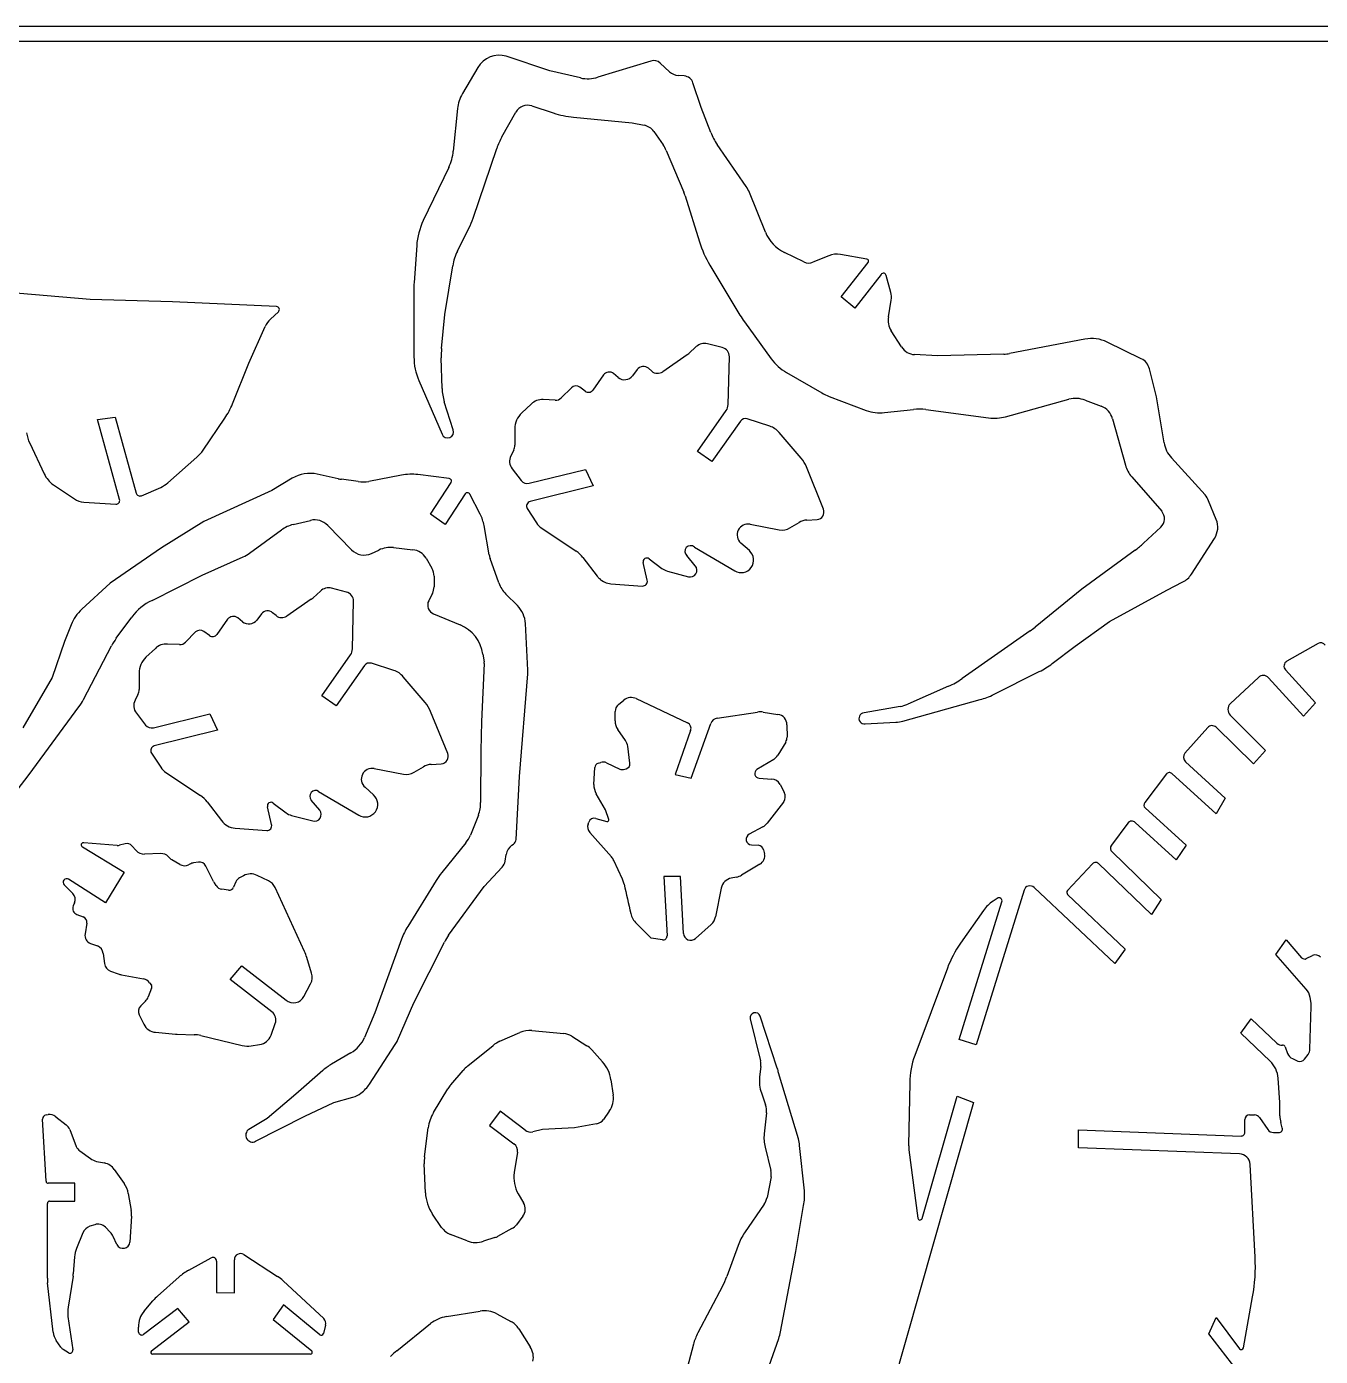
# Model space of a CAD drawing. Extents: x 0 to 23.4, y 0 to 18.5.
# Drawn here: x 4.69 to 13.78, y 9.16 to 18.5 of the extents above; entities that cross this region are included whole.
import ezdxf

# ---------------------------------------------------------------- set-up
doc = ezdxf.new("R2010")
doc.units = 0
doc.layers.add('GREEN', color=3, linetype='CONTINUOUS')
doc.layers.add('WHITE', color=7, linetype='CONTINUOUS')

msp = doc.modelspace()

# ---------------------------------------------------------------- linework, layer by layer
at = {"layer": 'GREEN', "linetype": 'CONTINUOUS'}
for p, q in [((23.392408, 18.502732), (0, 18.502732)), ((23.288208, 18.398532), (0.1042, 18.398532))]:
    msp.add_line(p, q, dxfattribs=at)
at = {"layer": 'WHITE', "linetype": 'CONTINUOUS'}
for p, q in [((8.363641, 18.192216), (8.058336, 18.294332)), ((9.074285, 18.260988), (8.702199, 18.146667)), ((9.205578, 18.185964), (9.13889, 18.2464)), ((7.858272, 18.21514), (7.749903, 18.031748)), ((8.579336, 18.1422), (8.363641, 18.192216)), ((9.308736, 18.155746), (9.266012, 18.158872)), ((9.426482, 17.934842), (9.37017, 18.106758)), ((8.238601, 17.945262), (8.388465, 17.895719)), ((7.716559, 17.926506), (7.686342, 17.628494)), ((8.028118, 17.728526), (8.126066, 17.901498)), ((8.531403, 17.86607), (8.941952, 17.826474)), ((9.495254, 17.759786), (9.426482, 17.934842)), ((8.941952, 17.826474), (9.027394, 17.809802)), ((9.094083, 17.766038), (9.160772, 17.671216)), ((9.74325, 17.379456), (9.54006, 17.674342)), ((7.825969, 17.156468), (7.991648, 17.64725)), ((9.182653, 17.632662), (9.30561, 17.33986)), ((7.654039, 17.512832), (7.475615, 17.139912)), ((9.31603, 17.312768), (9.415018, 16.99079)), ((9.87871, 17.05852), (9.766174, 17.336734)), ((7.715517, 16.925144), (7.796386, 17.085818)), ((7.428967, 16.963698), (7.41021, 16.705282)), ((10.14963, 16.849078), (10.013006, 16.915515)), ((7.625906, 16.479168), (7.682022, 16.823053)), ((9.489001, 16.827196), (9.700183, 16.475836)), ((10.323644, 16.892842), (10.213192, 16.846994)), ((10.590396, 16.869918), (10.406957, 16.901953)), ((10.411172, 16.60525), (10.599717, 16.845999)), ((10.69147, 16.76155), (10.507036, 16.525016)), ((10.760242, 16.635468), (10.72794, 16.754256)), ((5.134484, 16.586494), (4.530123, 16.63651)), ((7.408127, 16.642762), (7.409613, 16.182194)), ((5.712794, 16.56878), (5.134484, 16.586494)), ((6.444278, 16.535436), (5.712794, 16.56878)), ((10.507036, 16.525016), (10.411172, 16.60525)), ((10.742528, 16.46458), (10.762807, 16.580338)), ((6.402598, 16.447908), (6.457824, 16.498966)), ((7.604024, 16.24055), (7.625906, 16.479168)), ((6.249423, 16.138434), (6.365085, 16.395808)), ((9.731788, 16.42811), (9.919234, 16.169611)), ((10.835266, 16.252012), (10.76198, 16.366411)), ((9.575352, 16.247258), (9.471288, 16.273894)), ((12.123178, 16.307238), (11.59382, 16.206279)), ((12.519138, 16.169694), (12.280397, 16.286144)), ((7.607149, 15.961294), (7.601901, 16.175945)), ((9.328348, 16.197054), (9.157645, 16.077998)), ((9.392908, 16.25435), (9.341038, 16.207206)), ((9.617168, 15.846675), (9.625504, 16.18324)), ((11.08743, 16.189492), (10.926942, 16.198502)), ((11.554246, 16.201996), (11.08743, 16.189492)), ((6.134802, 15.852926), (6.249423, 16.138434)), ((8.97842, 16.093628), (8.945078, 16.049864)), ((9.080538, 16.082166), (9.057614, 16.101964)), ((10.027716, 16.071746), (10.275626, 15.928845)), ((12.625422, 15.9019), (12.577117, 16.097706)), ((7.444597, 16.015478), (7.607148, 15.640358)), ((8.740846, 16.055074), (8.665821, 15.94879)), ((8.845068, 16.037108), (8.812744, 16.064452)), ((8.515772, 15.965462), (8.444917, 15.894606)), ((8.612553, 15.941335), (8.575167, 15.96963)), ((10.325728, 15.905026), (10.58727, 15.806036)), ((11.56675, 15.762272), (12.011684, 15.884186)), ((12.679606, 15.57888), (12.625422, 15.9019)), ((7.6853, 15.669534), (7.623057, 15.866231)), ((8.23326, 15.850982), (8.166703, 15.788322)), ((8.40115, 15.877859), (8.316751, 15.882102)), ((9.401474, 15.518444), (9.603622, 15.806036)), ((10.715436, 15.790406), (10.919673, 15.813298)), ((11.005112, 15.812288), (11.446897, 15.753749)), ((12.125262, 15.877934), (12.237798, 15.835212)), ((5.186583, 15.742474), (5.310581, 15.759146)), ((5.341842, 15.179794), (5.186583, 15.742474)), ((5.310581, 15.759146), (5.458546, 15.2246)), ((5.929528, 15.527822), (6.08062, 15.75081)), ((9.702898, 15.730498), (9.503589, 15.446546)), ((9.908889, 15.695469), (9.751586, 15.746642)), ((12.318032, 15.747684), (12.407668, 15.422296)), ((8.118625, 15.67683), (8.118772, 15.561166)), ((10.129832, 15.470512), (9.975615, 15.650778)), ((4.71039, 15.575754), (4.812506, 15.36006)), ((8.111056, 15.528029), (8.090637, 15.486142)), ((9.503589, 15.446546), (9.401474, 15.518444)), ((5.681532, 15.298582), (5.884724, 15.476764)), ((12.967198, 15.212096), (12.731391, 15.47231)), ((6.553688, 15.329842), (6.410934, 15.243356)), ((6.87669, 15.326631), (6.730827, 15.357976)), ((7.017376, 15.305876), (6.899632, 15.322548)), ((7.322624, 15.350998), (7.093443, 15.30796)), ((7.658208, 15.327758), (7.437303, 15.35485)), ((8.098974, 15.39653), (8.163578, 15.31317)), ((8.219686, 15.294), (8.615806, 15.390278)), ((8.615806, 15.390278), (8.668947, 15.2767)), ((10.286589, 15.111826), (10.167344, 15.409034)), ((12.45245, 15.33922), (12.662814, 15.098412)), ((4.87711, 15.283994), (5.024031, 15.183962)), ((5.495, 15.206924), (5.630476, 15.265238)), ((6.410934, 15.243356), (5.933697, 15.02662)), ((7.525873, 15.076636), (7.671754, 15.299624)), ((8.668947, 15.2767), (8.226097, 15.166248)), ((5.090715, 15.160974), (5.315792, 15.147492)), ((7.76866, 15.21939), (7.627989, 15.00578)), ((7.874926, 15.07767), (7.803046, 15.217306)), ((13.04639, 15.040166), (12.992206, 15.171458)), ((7.627989, 15.00578), (7.525873, 15.076636)), ((8.206202, 15.116173), (8.270903, 15.0162)), ((5.933697, 15.02662), (5.635686, 14.841144)), ((6.254472, 14.802811), (6.478664, 14.966184)), ((6.560982, 15.004738), (6.681853, 15.033914)), ((6.803767, 14.998486), (6.970487, 14.827598)), ((7.938506, 14.79217), (7.902035, 14.997444)), ((8.307372, 14.978688), (8.549118, 14.817178)), ((9.771314, 15.006465), (9.976658, 14.967226)), ((10.050347, 14.980222), (10.116286, 15.019326)), ((10.169428, 15.035998), (10.241326, 15.040166)), ((12.656682, 14.985982), (12.535392, 14.872856)), ((9.765956, 14.821097), (9.70678, 14.874488)), ((12.871334, 14.654626), (13.033509, 14.907035)), ((5.635686, 14.841144), (5.276195, 14.593148)), ((5.921193, 14.648374), (6.21087, 14.777582)), ((7.112199, 14.801548), (7.163257, 14.825514)), ((7.266416, 14.842186), (7.402917, 14.827598)), ((7.494614, 14.768204), (7.536294, 14.697348)), ((8.005948, 14.594088), (7.945799, 14.765078)), ((8.596968, 14.772312), (8.697082, 14.642122)), ((9.061212, 14.763325), (9.151394, 14.696306)), ((9.386497, 14.714731), (9.327491, 14.785918)), ((9.379592, 14.846354), (9.663016, 14.678592)), ((12.477458, 14.825514), (12.102338, 14.549384)), ((9.049276, 14.612946), (9.020101, 14.736944)), ((9.189947, 14.67755), (9.337912, 14.637954)), ((5.276195, 14.593148), (5.076132, 14.408714)), ((5.570039, 14.471234), (5.921193, 14.648374)), ((7.550816, 14.642125), (7.550882, 14.567098)), ((8.793986, 14.58898), (9.014891, 14.572308)), ((12.698362, 14.543132), (12.81194, 14.601484)), ((6.752482, 14.537135), (6.701651, 14.48999)), ((6.9359, 14.529809), (6.83086, 14.556678)), ((7.539418, 14.52125), (7.51337, 14.46915)), ((8.136486, 14.434764), (8.05521, 14.51604)), ((12.102338, 14.549384), (11.773066, 14.283674)), ((12.297192, 14.322228), (12.698362, 14.543132)), ((6.688104, 14.47957), (6.517217, 14.361824)), ((6.97778, 14.1305), (6.985075, 14.466024)), ((5.001053, 14.300368), (4.954217, 14.183642)), ((5.31887, 14.205559), (5.428327, 14.35453)), ((6.100594, 14.338474), (6.025393, 14.232616)), ((6.205544, 14.321041), (6.172316, 14.348278)), ((6.337993, 14.376412), (6.305691, 14.33369)), ((6.44115, 14.36495), (6.417186, 14.384748)), ((7.547756, 14.376412), (7.734274, 14.299304)), ((8.209374, 13.980451), (8.192754, 14.308682)), ((12.055448, 14.149256), (12.297192, 14.322228)), ((5.876052, 14.249634), (5.805531, 14.178432)), ((5.973293, 14.224281), (5.934739, 14.253456)), ((11.73868, 14.257624), (11.261444, 13.923142)), ((4.954217, 14.183642), (4.867732, 13.929394)), ((5.088276, 13.775368), (5.285574, 14.152382)), ((5.592962, 14.134668), (5.527318, 14.072148)), ((5.761767, 14.160718), (5.677366, 14.164886)), ((11.893938, 14.027342), (12.055448, 14.149256)), ((13.761202, 14.168012), (13.541964, 14.043718)), ((6.762088, 13.801228), (6.964235, 14.08882)), ((7.062969, 14.013983), (6.864204, 13.730372)), ((7.268462, 13.979295), (7.111158, 14.029426)), ((7.903663, 14.028402), (7.885364, 13.61992)), ((7.89474, 14.092988), (7.903077, 14.038804)), ((4.867732, 13.929394), (4.662458, 13.577198)), ((5.47924, 13.960654), (5.479386, 13.844992)), ((7.489055, 13.754041), (7.335188, 13.934604)), ((8.152115, 13.235422), (8.209425, 13.956486)), ((11.482348, 13.810606), (11.803194, 13.971254)), ((13.342318, 13.930436), (13.14538, 13.746002)), ((13.660128, 13.658474), (13.413175, 13.928352)), ((13.531962, 13.983578), (13.743488, 13.751212)), ((11.164538, 13.867916), (10.878856, 13.742239)), ((5.471043, 13.81061), (5.45021, 13.769968)), ((6.864204, 13.730372), (6.762088, 13.801228)), ((8.846088, 13.73975), (8.8836, 13.769968)), ((8.97206, 13.781195), (9.331659, 13.611584)), ((10.844644, 13.624088), (11.386484, 13.774136)), ((13.743488, 13.751212), (13.660128, 13.658474)), ((4.706221, 13.247926), (5.056333, 13.72412)), ((5.459588, 13.679314), (5.524191, 13.595954)), ((5.58046, 13.577198), (5.976419, 13.674104)), ((5.976419, 13.674104), (6.02852, 13.560526)), ((7.646746, 13.39589), (7.526916, 13.691818)), ((8.822896, 13.625131), (8.823163, 13.690776)), ((9.5411, 13.643886), (9.823483, 13.686608)), ((9.863079, 13.686608), (9.96728, 13.670978)), ((10.824846, 13.726204), (10.57164, 13.68244)), ((13.144338, 13.665768), (13.392334, 13.417772)), ((6.02852, 13.560526), (5.585669, 13.449032)), ((7.885364, 13.61992), (7.879112, 13.415688)), ((8.895061, 13.487586), (8.84192, 13.564694)), ((9.35354, 13.5574), (9.244132, 13.248968)), ((9.35771, 13.222918), (9.495254, 13.606374)), ((10.03054, 13.598037), (10.030842, 13.51051)), ((10.579976, 13.603248), (10.794632, 13.61568)), ((12.985954, 13.57824), (12.826528, 13.397974)), ((13.308974, 13.323992), (13.04487, 13.579845)), ((10.021338, 13.476201), (9.965196, 13.383386)), ((5.565774, 13.398956), (5.631517, 13.298984)), ((7.879112, 13.415688), (7.87807, 13.05203)), ((8.92632, 13.32816), (8.911733, 13.446948)), ((13.392334, 13.417772), (13.308974, 13.323992)), ((7.130956, 13.289606), (7.33623, 13.25001)), ((7.41021, 13.263556), (7.476899, 13.303152)), ((7.52999, 13.319613), (7.601939, 13.323992)), ((8.674041, 13.178118), (8.680409, 13.2969)), ((8.705416, 13.32816), (8.723132, 13.33337)), ((8.76145, 13.330762), (8.856508, 13.28648)), ((8.882514, 13.284548), (8.900272, 13.288564)), ((9.936958, 13.354376), (9.819316, 13.283354)), ((12.829654, 13.336496), (13.107868, 13.081206)), ((4.345908, 12.780658), (4.706221, 13.247926)), ((5.667656, 13.262025), (5.909732, 13.101004)), ((8.127108, 12.792572), (8.152115, 13.235422)), ((9.244132, 13.248968), (9.35771, 13.222918)), ((9.834946, 13.221876), (9.922474, 13.216666)), ((9.981868, 13.178112), (10.011044, 13.123928)), ((12.696278, 13.252094), (12.543727, 13.051309)), ((13.045348, 12.972838), (12.733395, 13.254803)), ((6.739997, 13.129825), (7.022588, 12.962418)), ((7.126108, 13.104411), (7.066351, 13.158314)), ((8.756475, 12.99993), (8.689788, 13.113508)), ((13.107868, 13.081206), (13.045348, 12.972838)), ((5.957583, 13.056136), (6.056653, 12.924906)), ((6.409892, 12.896772), (6.380715, 13.02077)), ((6.421352, 13.04682), (6.510965, 12.980132)), ((6.7475, 12.997846), (6.688105, 13.068702)), ((8.779398, 12.933242), (8.756475, 12.99993)), ((10.005247, 13.054571), (9.891214, 12.90615)), ((12.547272, 13.013476), (12.834864, 12.750892)), ((6.54952, 12.960334), (6.698526, 12.92178)), ((7.862211, 12.963552), (7.806171, 12.82279)), ((8.633063, 12.900052), (8.638729, 12.914486)), ((8.686558, 12.940153), (8.764811, 12.918654)), ((12.425358, 12.907192), (12.309696, 12.750892)), ((12.764008, 12.647734), (12.476416, 12.91136)), ((6.154584, 12.871538), (6.375506, 12.855092)), ((8.797114, 12.669616), (8.644982, 12.841546)), ((9.861949, 12.881309), (9.765132, 12.829042)), ((5.082384, 12.73943), (5.373101, 12.56229)), ((5.325168, 12.74985), (5.091761, 12.768606)), ((5.381383, 12.761528), (5.341842, 12.751934)), ((5.457463, 12.714385), (5.427285, 12.747766)), ((7.77387, 12.768606), (7.605066, 12.559164)), ((8.097846, 12.751011), (8.109394, 12.759228)), ((9.780733, 12.753653), (9.830777, 12.750892)), ((9.866206, 12.719632), (9.872457, 12.691498)), ((12.834864, 12.750892), (12.764008, 12.647734)), ((5.632561, 12.692524), (5.517939, 12.689414)), ((5.701905, 12.653502), (5.683618, 12.672742)), ((5.764892, 12.616474), (5.709667, 12.647734)), ((5.835735, 12.618584), (5.826371, 12.613348)), ((5.895142, 12.633146), (5.8618, 12.627936)), ((8.050211, 12.640583), (8.058336, 12.68733)), ((8.874752, 12.513078), (8.813785, 12.644608)), ((9.839972, 12.617833), (9.71199, 12.54145)), ((12.177362, 12.621684), (12.001264, 12.433082)), ((12.591036, 12.26532), (12.219042, 12.622726)), ((12.313864, 12.705044), (12.659808, 12.36952)), ((5.373101, 12.56229), (5.243893, 12.347638)), ((6.002349, 12.496585), (5.948285, 12.605012)), ((6.212954, 12.537282), (6.183778, 12.521652)), ((6.388008, 12.501854), (6.307776, 12.539366)), ((7.90412, 12.461216), (8.029159, 12.597718)), ((9.281644, 12.53103), (9.164939, 12.53103)), ((9.164939, 12.53103), (9.187864, 12.11423)), ((9.303397, 12.13194), (9.281644, 12.53103)), ((9.675518, 12.527904), (9.639049, 12.52061)), ((4.952811, 12.473335), (5.01257, 12.413284)), ((5.243893, 12.347638), (4.983393, 12.512274)), ((6.019142, 12.46851), (6.00768, 12.487266)), ((6.10771, 12.436208), (6.060822, 12.44246)), ((6.159472, 12.494703), (6.14314, 12.456006)), ((6.641185, 12.004807), (6.434899, 12.453922)), ((7.565468, 12.503938), (7.366447, 12.180918)), ((7.653657, 12.118677), (7.90412, 12.461216)), ((8.886725, 12.476846), (8.874752, 12.513078)), ((9.568233, 12.449957), (9.528597, 12.248648)), ((11.695958, 12.436208), (11.359392, 11.34836)), ((12.333662, 11.919376), (11.766147, 12.454274)), ((5.025905, 12.345642), (5.016737, 12.324714)), ((11.239562, 11.385872), (11.540628, 12.353913)), ((11.507356, 12.377856), (11.47818, 12.3591)), ((12.002306, 12.40599), (12.406602, 12.021492)), ((12.659808, 12.36952), (12.591036, 12.26532)), ((5.041746, 12.264278), (5.086552, 12.247606)), ((11.41045, 12.292412), (11.249318, 12.062593)), ((5.111546, 12.202803), (5.099055, 12.128818)), ((9.075328, 12.0986), (8.97217, 12.201758)), ((9.49838, 12.195507), (9.386886, 12.096516)), ((5.138191, 12.060889), (5.185542, 12.044416)), ((7.322684, 12.092348), (7.135123, 11.574474)), ((7.408127, 11.643246), (7.624864, 12.071508)), ((9.156604, 12.086096), (9.075328, 12.0986)), ((13.464232, 11.98398), (13.537172, 12.086096)), ((13.537172, 12.086096), (13.646235, 11.960746)), ((5.227221, 11.990232), (5.235557, 11.919376)), ((6.690919, 11.852593), (6.656846, 11.96314)), ((12.406602, 12.021492), (12.333662, 11.919376)), ((13.677842, 11.741194), (13.464232, 11.98398)), ((13.678884, 11.954804), (13.721505, 11.975845)), ((5.277001, 11.866636), (5.332463, 11.847478)), ((6.118132, 11.808924), (6.200449, 11.903746)), ((6.200449, 11.903746), (6.510965, 11.662002)), ((11.157244, 11.887074), (10.928004, 11.274378)), ((5.354346, 11.841226), (5.510645, 11.81205)), ((5.552242, 11.784902), (5.564829, 11.767244)), ((6.412182, 11.580681), (6.118132, 11.808924)), ((6.637048, 11.689094), (6.683938, 11.777664)), ((5.566914, 11.746404), (5.542947, 11.685968)), ((13.712228, 11.641162), (13.705894, 11.681788)), ((5.523148, 11.656792), (5.490847, 11.623448)), ((7.294882, 11.379933), (7.408127, 11.643246)), ((13.703892, 11.319184), (13.71364, 11.618261)), ((5.480357, 11.558809), (5.51273, 11.493198)), ((6.405724, 11.41609), (6.435941, 11.498408)), ((7.135123, 11.574474), (7.062184, 11.401502)), ((9.772397, 11.531524), (9.844324, 11.235824)), ((9.962464, 11.185597), (9.84224, 11.550508)), ((13.21832, 11.43172), (13.29126, 11.532794)), ((13.29126, 11.532794), (13.471526, 11.360864)), ((5.595048, 11.43693), (5.734675, 11.424426)), ((5.746138, 11.423384), (5.865967, 11.420258)), ((5.912845, 11.413956), (6.203575, 11.344192)), ((8.013534, 11.374401), (8.1542, 11.435888)), ((8.238597, 11.449384), (8.462632, 11.428594)), ((8.517822, 11.409783), (8.625184, 11.34315)), ((13.424636, 11.234782), (13.21832, 11.43172)), ((6.265999, 11.34168), (6.325489, 11.350444)), ((7.097598, 11.073284), (7.278919, 11.350444)), ((7.787396, 11.200421), (7.965597, 11.345234)), ((8.658526, 11.315016), (8.734593, 11.230614)), ((11.359392, 11.34836), (11.239562, 11.385872)), ((13.529878, 11.334814), (13.54655, 11.288966)), ((6.966305, 11.29212), (6.83086, 11.2129)), ((13.581978, 11.252496), (13.618234, 11.235325)), ((13.66638, 11.248328), (13.691074, 11.281903)), ((6.770368, 11.1692), (6.579737, 11.001374)), ((7.668571, 11.069153), (7.755114, 11.169136)), ((9.846408, 11.19727), (9.838071, 11.123288)), ((10.110476, 10.688598), (9.971447, 11.151422)), ((7.546712, 10.873208), (7.646746, 11.038886)), ((8.793757, 11.102417), (8.809618, 10.996164)), ((10.892576, 11.08265), (10.885282, 10.64501)), ((13.493408, 10.944064), (13.480904, 11.114952)), ((6.579737, 11.001374), (6.37759, 10.831528)), ((6.642257, 10.8482), (6.847531, 10.943022)), ((6.847531, 10.943022), (6.980908, 10.981576)), ((9.850479, 11.010719), (9.879751, 10.927392)), ((11.341678, 10.944064), (10.44139, 7.786802)), ((10.979062, 10.12922), (11.224974, 10.98887)), ((11.224974, 10.98887), (11.341678, 10.944064)), ((13.493408, 10.849242), (13.493408, 10.944064)), ((4.825008, 10.856536), (4.84064, 10.85862)), ((4.892738, 10.844032), (4.96568, 10.787764)), ((6.297226, 10.671313), (6.642257, 10.8482)), ((8.015614, 10.883628), (7.941632, 10.781512)), ((8.190537, 10.749035), (8.015614, 10.883628)), ((8.781482, 10.882586), (8.740846, 10.825276)), ((9.886004, 10.872166), (9.870373, 10.724202)), ((13.279798, 10.856536), (13.315226, 10.856536)), ((13.350654, 10.83778), (13.407964, 10.75442)), ((4.825008, 10.390762), (4.801044, 10.82736)), ((4.99149, 10.753286), (5.037577, 10.635632)), ((6.37759, 10.831528), (6.250465, 10.75442)), ((7.484192, 10.562692), (7.510243, 10.765882)), ((7.941632, 10.781512), (8.112519, 10.653346)), ((8.312583, 10.753378), (8.243811, 10.737748)), ((8.537655, 10.76484), (8.312583, 10.753378)), ((8.69174, 10.793671), (8.537655, 10.76484)), ((12.079414, 10.626254), (12.079414, 10.751294)), ((12.079414, 10.751294), (13.220404, 10.708572)), ((13.247496, 10.734622), (13.247497, 10.824235)), ((13.51008, 10.765882), (13.49966, 10.803394)), ((13.448602, 10.73358), (13.485073, 10.732538)), ((5.062585, 10.60333), (5.136568, 10.550188)), ((8.136486, 10.593952), (8.114604, 10.451198)), ((9.876626, 10.630422), (9.917263, 10.466828)), ((10.152521, 10.323009), (10.119412, 10.642926)), ((10.887366, 10.611666), (10.949455, 10.131243)), ((13.208942, 10.583532), (12.079414, 10.626254)), ((5.18014, 10.530578), (5.235557, 10.518928)), ((5.304843, 10.47271), (5.374143, 10.375132)), ((7.490445, 10.309486), (7.48211, 10.512676)), ((13.319394, 9.856216), (13.283917, 10.509548)), ((5.027158, 10.376174), (4.84064, 10.376174)), ((5.027158, 10.251134), (5.027158, 10.376174)), ((9.918188, 10.421003), (9.890171, 10.276142)), ((5.402672, 10.305213), (5.423118, 10.184446)), ((8.142736, 10.302192), (8.18025, 10.23863)), ((4.834388, 9.709294), (4.834388, 10.235504)), ((4.850017, 10.251133), (5.027158, 10.251134)), ((9.870372, 10.229252), (9.732829, 10.029188)), ((10.09232, 9.896854), (10.147546, 10.219874)), ((5.425202, 10.14485), (5.414781, 9.963542)), ((7.604024, 10.0667), (7.540461, 10.159438)), ((8.17481, 10.145026), (8.129192, 10.084414)), ((5.084348, 10.029239), (5.03862, 9.917694)), ((5.166723, 10.085645), (5.132399, 10.073994)), ((5.27619, 10.033352), (5.241809, 10.067742)), ((5.323085, 9.945828), (5.297035, 10.003138)), ((7.783182, 9.971706), (7.667585, 10.016684)), ((8.098567, 10.05808), (7.997899, 10.003138)), ((7.979076, 9.995014), (7.897868, 9.968752)), ((9.686735, 9.939666), (9.607789, 9.721798)), ((5.025014, 9.859347), (5.016737, 9.739512)), ((5.827414, 9.765562), (5.985798, 9.852048)), ((6.023308, 9.829122), (6.023309, 9.609262)), ((6.148349, 9.607177), (6.148349, 9.839544)), ((6.213996, 9.874972), (6.451572, 9.721798)), ((9.984859, 9.332115), (10.09232, 9.896854)), ((5.014653, 9.722838), (4.980267, 9.506104)), ((5.608594, 9.584254), (5.760726, 9.718671)), ((4.875026, 9.330004), (4.836471, 9.678034)), ((6.490875, 9.691265), (6.775634, 9.425869)), ((9.577428, 9.653101), (9.4046, 9.324795)), ((5.513772, 9.47797), (5.576292, 9.550909)), ((6.023309, 9.609262), (6.148349, 9.607177)), ((13.237076, 9.220596), (13.30168, 9.579044)), ((4.979077, 9.441481), (5.013612, 9.206008)), ((5.750305, 9.497768), (5.509603, 9.314376)), ((5.829498, 9.401904), (5.750305, 9.497768)), ((6.49221, 9.521733), (6.420311, 9.418575)), ((6.748214, 9.311855), (6.49221, 9.521733)), ((7.637317, 9.439728), (7.874943, 9.479012)), ((7.991648, 9.459214), (8.090637, 9.406071)), ((5.475216, 9.330004), (5.474175, 9.366475)), ((5.56587, 9.199754), (5.829498, 9.401904)), ((6.420311, 9.418575), (6.691232, 9.198714)), ((6.78918, 9.378978), (6.77355, 9.320628)), ((7.288888, 9.200319), (7.526916, 9.390442)), ((8.145647, 9.354876), (8.22714, 9.226847)), ((12.993248, 9.319585), (13.045348, 9.433163)), ((13.045348, 9.433163), (13.209111, 9.213628)), ((4.92898, 9.225646), (4.896908, 9.272696)), ((9.865992, 8.982054), (9.97249, 9.286242)), ((13.19227, 9.062211), (12.993248, 9.319585)), ((4.98235, 9.185166), (4.945882, 9.209133)), ((6.682894, 9.174746), (5.574208, 9.174747)), ((9.373338, 9.245604), (9.292063, 8.934045))]:
    msp.add_line(p, q, dxfattribs=at)
for centre, radius, start, end in [((8.008994, 18.126678), 0.174764, 73.600282, 149.590339), ((9.093917, 18.197578), 0.066379, 47.349455, 107.20223), ((8.632478, 18.372482), 0.236334, -102.994617, -72.8418), ((9.275799, 18.261655), 0.103247, -132.853229, -95.43933), ((9.302484, 18.08489), 0.071131, 17.90448, 84.957549), ((7.972845, 17.90321), 0.257342, 150.034176, 174.806121), ((8.209029, 17.854737), 0.095233, 71.908973, 150.592397), ((8.594964, 18.531908), 0.668864, -107.9828, -95.452937), ((9.005781, 17.704175), 0.107816, 35.014909, 78.436137), ((9.89223, 17.913487), 0.425692, -158.834682, -145.821162), ((8.438361, 17.495623), 0.471745, 150.415493, 161.251248), ((8.992827, 17.550415), 0.206878, 23.426116, 35.727218), ((7.338073, 17.66342), 0.350016, -25.482195, -5.726657), ((9.556541, 17.25176), 0.2262, 22.065151, 34.36956), ((9.031214, 17.218773), 0.299926, 18.263892, 23.81113), ((7.922874, 16.927228), 0.495252, 154.5677, 175.776954), ((7.311221, 17.330482), 0.543365, -26.7614, -18.678168), ((10.132958, 17.16272), 0.274771, -157.714412, -115.8841), ((8.032284, 16.764676), 0.355094, 153.13411, 170.5377), ((10.126044, 17.213816), 0.745184, -162.585076, -148.746565), ((10.183705, 16.918005), 0.076889, -116.306284, -67.449471), ((10.380954, 16.754256), 0.149968, 80.01508, 112.46675), ((10.588312, 16.85533), 0.014736, -39.290199, 81.869898), ((10.708026, 16.749509), 0.020472, 13.409498, 143.970638), ((8.192904, 16.647911), 0.784794, 175.807718, 180.375885), ((10.637286, 16.602124), 0.127397, -9.8466, 15.172915), ((6.514091, 16.328078), 0.163677, 132.9361, 155.556045), ((6.442734, 16.514112), 0.02138, -45.10546, 85.858329), ((10.268418, 16.817818), 0.663207, -148.9591, -144.012337), ((10.87903, 16.440614), 0.138589, 170.041929, 212.3725), ((9.450447, 16.190534), 0.085926, 75.963082, 132.0397), ((12.170068, 16.060284), 0.251366, 63.96526, 100.750967), ((7.834304, 16.184282), 0.424696, -179.7183, -156.57985), ((8.141696, 16.190534), 0.539993, 174.685454, 181.5482), ((9.255594, 16.300986), 0.126868, -55.0077, -47.663001), ((9.560899, 16.184282), 0.064613, -0.92403, 77.07423), ((10.203814, 16.37601), 0.351549, -144.0475, -120.060847), ((10.933214, 16.314532), 0.1162, -147.449997, -93.0943), ((11.547994, 16.444782), 0.242866, -88.524898, -79.1238), ((12.471206, 16.071746), 0.109046, 13.77225, 63.924644), ((8.78118, 16.026147), 0.049635, 50.510851, 144.351965), ((9.021944, 16.060491), 0.054703, 49.302272, 142.715426), ((9.121814, 16.130445), 0.063518, -130.528758, -55.65944), ((8.547872, 15.933311), 0.045432, 53.073763, 134.954449), ((8.88881, 16.092586), 0.070649, -128.2541, -37.207922), ((7.955176, 15.970672), 0.348154, -178.456471, -162.5433), ((8.404279, 15.935244), 0.057471, -93.1215, -45), ((8.635602, 15.970672), 0.03731, -128.155301, -35.908785), ((10.4466, 16.223878), 0.340993, -120.0926, -110.760965), ((12.058966, 15.708341), 0.182091, 68.648735, 105.049832), ((5.635352, 16.052498), 0.537847, -34.119294, -21.78082), ((8.31154, 15.768524), 0.113697, 87.37307, 133.5112), ((9.543186, 15.848758), 0.074011, -35.256359, -1.6134), ((10.683836, 16.06458), 0.275988, -110.480618, -83.425297), ((10.958222, 15.460092), 0.355303, 82.41646, 96.22862), ((12.191034, 15.711807), 0.131968, 15.774986, 69.245908), ((8.271944, 15.676828), 0.153319, 133.347412, 179.9993), ((9.73804, 15.706004), 0.042836, 71.565051, 145.1246), ((11.485474, 16.0582), 0.306886, -97.2215, -74.642507), ((4.957843, 15.689176), 0.272208, -171.669316, -155.375437), ((7.646224, 15.654946), 0.04171, -159.528221, 20.471779), ((9.863078, 15.554914), 0.147833, 40.425817, 71.94778), ((5.705085, 15.679587), 0.270938, -48.468735, -34.065829), ((8.043748, 15.561166), 0.075024, -26.211899, 0), ((12.885922, 15.613266), 0.209162, -170.537678, -137.6302), ((8.166386, 15.447996), 0.084812, 153.270485, 217.359928), ((9.957122, 15.322946), 0.227167, 22.269542, 40.510994), ((12.61396, 15.47989), 0.214181, -164.4009, -138.945186), ((4.984679, 15.440822), 0.190173, -154.870092, -124.446416), ((6.677721, 15.120623), 0.243222, 77.388187, 120.660999), ((6.94027, 15.617434), 0.297673, -102.3329, -97.846462), ((7.392496, 14.97973), 0.377787, 83.188451, 100.6583), ((7.655569, 15.30916), 0.018785, -30.504551, 81.924458), ((5.549871, 15.44442), 0.196477, -65.779333, -47.924534), ((7.049012, 15.540417), 0.236665, -97.682056, -79.179277), ((8.2063, 15.346514), 0.054194, -142.028396, -75.7001), ((5.099054, 15.293372), 0.132661, -124.438618, -93.604), ((5.31653, 15.173553), 0.026071, -91.620787, 13.851792), ((5.484596, 15.231894), 0.027052, -164.357754, -67.380799), ((7.785233, 15.208116), 0.020044, 27.290485, 145.773054), ((8.234433, 15.133946), 0.03336, 104.470294, 212.193598), ((12.86364, 15.120354), 0.138351, 21.677385, 41.537619), ((7.621736, 14.947428), 0.284726, 10.117263, 27.22152), ((10.2382, 15.092266), 0.052194, -86.56637, 22.009561), ((12.601456, 15.045376), 0.081102, -47.082565, 40.839231), ((6.61654, 14.778958), 0.232515, 103.82412, 126.368381), ((6.711725, 14.909229), 0.128213, 44.119752, 103.4727), ((8.379643, 15.085433), 0.128909, -147.515755, -124.09974), ((9.756796, 14.931798), 0.076066, 78.99731, 228.88791), ((9.996456, 15.070384), 0.105041, -100.86406, -59.1329), ((10.177173, 14.918281), 0.117972, 93.764094, 121.071848), ((12.911972, 14.985982), 0.144928, -33.0068, 21.954402), ((9.353542, 14.816136), 0.039897, 49.235828, 229.235828), ((12.15027, 15.285036), 0.564102, -54.548444, -46.9438), ((6.113964, 14.99536), 0.238365, -66.01208, -53.8808), ((7.05987, 14.915359), 0.125265, -135.524569, -65.307487), ((7.24497, 14.647398), 0.195965, 83.717073, 114.643829), ((7.390399, 14.707791), 0.12046, 30.100974, 84.035158), ((8.11017, 14.823853), 0.174563, -169.542929, -160.324204), ((8.439708, 14.652542), 0.197675, 37.29308, 56.393698), ((9.045109, 14.743196), 0.025778, 51.34086, 194.036243), ((9.707822, 14.754658), 0.088281, -120.499833, 48.81425), ((7.442513, 14.643164), 0.108309, -0.5501, 30.018092), ((9.219279, 14.786844), 0.113161, -126.862733, -105.023076), ((9.350416, 14.683802), 0.047523, -105.255119, 40.60296), ((8.203174, 14.664004), 0.209253, -160.4806, -135), ((8.805968, 14.72244), 0.135304, -143.586328, -133.570131), ((8.804598, 14.724265), 0.1357, -132.619882, -94.485184), ((9.016669, 14.60567), 0.033409, -93.050621, 12.579616), ((12.743886, 14.737307), 0.151918, -63.386728, -32.972932), ((6.61787, 14.584898), 0.126597, -56.304013, -48.563063), ((6.81002, 14.473318), 0.085926, 75.963757, 132.0386), ((6.920471, 14.467066), 0.064612, -0.924045, 76.18443), ((7.448373, 14.568373), 0.102517, -27.364927, -0.712463), ((5.276195, 14.189894), 0.296492, 132.436081, 158.1238), ((5.73259, 14.129458), 0.378462, 115.4361, 143.50861), ((6.381516, 14.343275), 0.054703, 49.302391, 142.715464), ((7.573734, 14.438789), 0.06757, 153.298519, 247.389684), ((8.001055, 14.298728), 0.191957, 2.972695, 45.127901), ((6.141055, 14.309724), 0.049635, 50.963553, 144.604499), ((6.249422, 14.376412), 0.07065, -128.3947, -37.207411), ((6.481278, 14.414344), 0.063639, -129.090402, -55.616127), ((7.630958, 14.053388), 0.266738, 8.537792, 67.211454), ((5.649232, 13.961696), 0.410619, 143.5665, 152.329492), ((5.907646, 14.216986), 0.045432, 53.39187, 134.0604), ((5.995175, 14.254498), 0.037309, -125.9099, -35.909723), ((11.360871, 14.792052), 0.654486, -54.74193, -50.964697), ((5.670384, 14.051404), 0.113697, 86.478999, 132.917346), ((5.763593, 14.219126), 0.058436, -91.790689, -44.136858), ((6.903775, 14.131509), 0.074012, -35.224607, -0.781125), ((13.780466, 14.134373), 0.038765, 34.896825, 119.798061), ((5.632559, 13.960654), 0.153319, 133.347412, 180), ((7.097612, 13.988788), 0.042836, 71.565051, 143.973499), ((7.84785, 14.030468), 0.055853, -2.119899, 8.583462), ((11.54591, 14.488948), 0.578103, -63.5735, -52.985521), ((13.561138, 14.009628), 0.039113, 119.3563, 221.7603), ((7.222652, 13.83874), 0.147832, 40.426079, 71.94791), ((8.023948, 13.971074), 0.185664, -2.573345, 2.894739), ((8.023402, 13.959612), 0.18605, -0.962726, 0.962726), ((10.934832, 14.38362), 0.564549, -65.990717, -54.652304), ((13.376704, 13.893966), 0.050124, 43.3147, 133.315316), ((5.404362, 13.844992), 0.075024, -27.2767, 0), ((4.732271, 13.961696), 0.401819, -36.24585, -27.627), ((5.52605, 13.732002), 0.084813, 153.406877, 218.405407), ((7.316432, 13.606374), 0.227166, 22.09423, 40.54465), ((8.886801, 13.69084), 0.063637, 129.77357, 180.057243), ((8.936741, 13.705364), 0.083652, 65.025821, 129.439502), ((10.78525, 13.95857), 0.235715, -80.329482, -66.602), ((11.244897, 14.290537), 0.535459, -74.667354, -63.675534), ((13.183948, 13.705378), 0.056017, 133.512401, 224.999482), ((9.549692, 13.586614), 0.057913, 98.531834, 160.049533), ((9.84328, 13.551148), 0.136899, 81.68451, 98.314694), ((9.95686, 13.598038), 0.073681, -0.0008, 81.869898), ((10.575808, 13.642844), 0.039815, 96.009006, 276.009006), ((5.566669, 13.629607), 0.054193, -141.612058, -75.257204), ((8.928406, 13.62513), 0.10551, 179.9995, 214.945664), ((9.313124, 13.572589), 0.043176, -20.596846, 64.577212), ((10.78004, 13.855412), 0.240176, -86.5168, -74.396053), ((13.016172, 13.551148), 0.040584, 44.99902, 138.12213), ((8.820223, 13.433145), 0.092546, 8.578074, 36.034336), ((9.964153, 13.51051), 0.066689, -30.9629, 0), ((5.594004, 13.41673), 0.03336, 104.468561, 212.1955), ((7.598462, 13.37607), 0.052194, -86.180384, 22.317824), ((9.891214, 13.42715), 0.085957, -57.8478, -30.606407), ((12.859921, 13.368854), 0.044306, 138.90928, 226.912396), ((5.739885, 13.368798), 0.128909, -147.20912, -124.0771), ((7.115036, 13.215899), 0.075407, 77.811632, 229.787406), ((7.537335, 13.202078), 0.117764, 93.57579, 120.876813), ((8.714987, 13.294871), 0.034638, 106.04097, 176.641743), ((8.738762, 13.280228), 0.055393, 65.82184, 106.38954), ((8.872138, 13.320866), 0.037772, -114.443955, -74.055199), ((8.891346, 13.322802), 0.035382, -75.38749, 8.710283), ((9.836791, 13.255071), 0.033246, 121.710313, 266.818713), ((7.355555, 13.353258), 0.105041, -100.601512, -58.646227), ((8.788778, 13.17186), 0.114909, 176.8781, 210.518231), ((9.918176, 13.145018), 0.071777, 27.456178, 86.566778), ((12.716076, 13.236464), 0.025224, 46.63711, 141.709837), ((5.800322, 12.936368), 0.197675, 37.29245, 56.393698), ((6.719365, 13.094752), 0.040691, 59.533571, 219.805571), ((7.067394, 13.038484), 0.088281, -120.499833, 48.31158), ((9.954776, 13.09371), 0.063869, -37.7928, 28.237446), ((6.40499, 13.027624), 0.025224, 49.556391, 195.766769), ((6.710763, 12.9677), 0.047523, -104.921721, 39.371966), ((7.658208, 13.045778), 0.219951, -21.9526, 1.628825), ((12.566028, 13.034316), 0.028037, 142.694598, 228.012788), ((6.165021, 13.007224), 0.136088, -142.779137, -94.3984), ((6.377539, 12.88844), 0.033409, -93.48837, 14.443107), ((6.580977, 13.069035), 0.113161, -128.220956, -106.140007), ((8.689788, 12.881142), 0.059795, 161.5638, 221.467705), ((8.67624, 12.901982), 0.03954, 74.87417, 161.564574), ((8.767937, 12.930116), 0.011881, -105.255119, 15.255543), ((9.818274, 12.962418), 0.092121, -61.6991, -37.647621), ((12.452697, 12.887105), 0.033925, 45.640206, 143.693512), ((7.61005, 12.902985), 0.211884, -39.361396, -22.23987), ((9.783887, 12.793614), 0.040086, 117.895955, 265.4868), ((5.087073, 12.754018), 0.015323, 72.182966, 252.182966), ((5.327238, 12.801037), 0.051228, -92.315594, -73.436136), ((5.392898, 12.716506), 0.046472, 42.272825, 104.347399), ((5.514813, 12.767564), 0.078212, -137.161201, -87.70939), ((8.156284, 12.670658), 0.099357, 126.0275, 170.340107), ((8.083178, 12.794533), 0.043974, -53.403217, -2.555733), ((9.827591, 12.711574), 0.039447, 11.787107, 85.367233), ((12.338053, 12.730357), 0.035012, 144.088721, 226.300137), ((5.635686, 12.62481), 0.067786, 45, 92.64279), ((5.728422, 12.681078), 0.038257, -133.8778, -119.356393), ((5.798798, 12.677181), 0.069533, -119.184084, -66.637493), ((5.873262, 12.554996), 0.073835, 98.93059, 120.5474), ((5.902288, 12.582386), 0.051261, 26.192715, 98.013673), ((7.966638, 12.655028), 0.084813, -42.509971, -9.8065), ((8.716337, 12.597708), 0.108147, 25.701015, 41.675813), ((9.805768, 12.67691), 0.068266, -59.9304, 12.3389), ((12.198697, 12.60242), 0.028745, 44.944447, 137.919745), ((6.209828, 12.47372), 0.054553, 118.523119, 157.379799), ((6.262397, 12.445862), 0.103934, 64.112181, 118.40591), ((8.022809, 12.217826), 0.539463, 140.747647, 147.969878), ((9.656762, 12.43204), 0.090324, 101.309284, 168.5587), ((9.654418, 12.640589), 0.114643, -79.394112, -59.855154), ((4.969846, 12.491434), 0.024856, 56.974119, 226.734899), ((6.095208, 12.543534), 0.104054, -153.179, -147.264774), ((6.067885, 12.50013), 0.0581, -147.02855, -96.982216), ((6.112271, 12.469648), 0.033749, -97.766927, -23.840971), ((6.344278, 12.412171), 0.099777, 24.736404, 64.005671), ((19.288958, 14.704832), 10.638157, -167.910847, -166.783483), ((11.736596, 12.423704), 0.042518, 45.97137, 162.897271), ((12.016353, 12.420097), 0.019907, 139.284347, 225.120852), ((4.968806, 12.36952), 0.061892, -22.6945, 45), ((11.621461, 12.145843), 0.25692, 123.895824, 145.215887), ((11.51986, 12.360142), 0.021682, -16.696999, 125.217593), ((5.056895, 12.30594), 0.04433, 154.942828, 250.017728), ((5.071964, 12.210094), 0.040249, -10.437499, 68.749494), ((9.075129, 12.305786), 0.146363, -166.900855, -134.704173), ((9.433775, 12.267404), 0.096659, -48.0582, -11.1888), ((7.771844, 11.925513), 0.479144, 147.788491, 159.623012), ((5.15949, 12.118398), 0.061327, 170.217428, 249.6774), ((7.932254, 11.91625), 0.344374, 143.9981, 153.202356), ((9.160472, 12.113233), 0.027411, -98.110994, 2.085418), ((9.353542, 12.134028), 0.050189, -177.615401, -48.366461), ((11.89498, 11.611986), 0.787354, 145.0889, 159.550452), ((5.162546, 11.983606), 0.065013, 5.850169, 69.28563), ((6.277558, 11.844352), 0.397454, 17.389868, 23.81005), ((13.66638, 11.97877), 0.027032, -138.179901, -62.447188), ((13.742446, 11.935006), 0.045895, 39.47246, 117.1471), ((5.299118, 11.92667), 0.063978, -173.453603, -110.2239), ((5.381035, 11.976063), 0.137453, -110.693458, -101.195892), ((5.49814, 11.747446), 0.065803, 34.695541, 79.045047), ((6.597452, 11.823512), 0.097887, -27.928979, 17.28251), ((5.4626, 11.719187), 0.086943, -45.860336, -22.461855), ((5.546528, 11.754889), 0.022082, -22.596649, 34.023505), ((6.562493, 11.729134), 0.084627, -127.508405, -28.237608), ((13.589272, 11.663044), 0.118118, 9.130515, 41.423666), ((5.530442, 11.583852), 0.055996, 134.999246, 206.565699), ((13.594482, 11.622406), 0.11923, -1.9924, 9.050722), ((5.603838, 11.538138), 0.101588, -153.744987, -94.963687), ((6.36821, 11.523416), 0.0722, -20.265411, 52.48001), ((9.807854, 11.539046), 0.036246, 18.434949, 191.977698), ((5.755839, 11.593672), 0.170564, -97.127599, -93.260319), ((5.859714, 11.196228), 0.224117, 76.28643, 88.401197), ((6.309776, 11.451506), 0.102275, -81.162428, -20.259488), ((6.849616, 11.491114), 0.230685, -59.613, -22.858762), ((8.222972, 11.276462), 0.173627, 84.83694, 113.334041), ((8.45117, 11.304596), 0.124527, 57.63945, 84.718759), ((6.241086, 11.49945), 0.159725, -103.5826, -81.0268), ((7.110114, 11.460896), 0.201729, -33.197404, -23.6627), ((8.094804, 11.18685), 0.204401, 113.4281, 129.206977), ((8.543863, 11.212952), 0.153509, 41.673126, 58.011344), ((13.506325, 11.397936), 0.050845, -133.188703, -84.583828), ((13.512164, 11.328562), 0.018784, 19.440035, 93.17496), ((13.637204, 11.321268), 0.06672, -36.1577, -1.789911), ((7.025713, 10.87946), 0.386199, 120.300814, 131.3895), ((8.555368, 11.070146), 0.240565, 7.709331, 41.839473), ((9.738156, 11.210752), 0.109088, -7.099173, 13.287289), ((11.466222, 11.075788), 0.573687, 159.747051, 179.3146), ((13.297473, 11.101945), 0.183892, 4.056049, 46.250185), ((13.608694, 11.313892), 0.066956, -158.144695, -113.515936), ((13.634078, 11.272294), 0.040221, -113.1991, -36.573031), ((7.951009, 10.99929), 0.259273, 129.1273, 139.073865), ((10.090236, 11.094112), 0.253847, 173.40011, 199.1789), ((9.683854, 11.094112), 0.293248, 11.269965, 18.17822), ((6.889228, 11.210828), 0.249673, -53.660858, -33.428612), ((7.833263, 10.927392), 0.2173, 139.2793, 149.130339), ((6.933788, 11.146147), 0.171183, -74.022563, -52.846486), ((8.652631, 10.97478), 0.158437, -35.583886, 7.756915), ((4.829326, 10.82856), 0.028307, 98.774152, 182.429414), ((4.849091, 10.78848), 0.070648, 51.843995, 96.870321), ((7.78398, 10.732727), 0.275737, 149.371045, 173.093833), ((9.758989, 10.885752), 0.12774, -6.105152, 19.024919), ((13.279798, 10.824234), 0.032301, 90, 179.9982), ((13.314497, 10.812322), 0.044221, 35.14992, 89.055537), ((13.659084, 10.848484), 0.165678, 179.737844, 195.792488), ((4.916706, 10.724202), 0.080241, 21.25107, 52.386043), ((6.275473, 10.713782), 0.047716, 121.607502, 297.121501), ((8.229223, 10.800268), 0.064199, -127.0563, -76.865978), ((8.677284, 10.870082), 0.077767, -79.287, -35.180699), ((13.447984, 10.782417), 0.048841, -145.024404, -89.274959), ((13.485072, 10.758588), 0.02605, -89.997699, 16.260205), ((8.075064, 10.603699), 0.062191, -9.016935, 52.96768), ((10.143298, 10.695302), 0.274451, 173.955389, 193.674029), ((9.870373, 10.617918), 0.250292, 5.734304, 16.40294), ((13.221425, 10.734623), 0.026071, -92.244792, -0.001814), ((5.10434, 10.661488), 0.071594, -158.829743, -125.676646), ((7.78014, 10.525322), 0.298298, 172.803195, 182.429684), ((11.122871, 10.643123), 0.237597, 179.544755, 187.607914), ((13.205816, 10.505382), 0.078211, 3.053395, 87.70939), ((5.206382, 10.647094), 0.119435, -125.770114, -102.6926), ((5.210548, 10.406392), 0.115281, 35.11874, 77.470687), ((9.814104, 10.44182), 0.106147, -11.31, 13.626862), ((4.840638, 10.391841), 0.015667, -176.051634, -89.990877), ((5.236598, 10.278226), 0.168254, 9.229822, 35.166232), ((8.337484, 10.416119), 0.225624, 171.055485, 210.327392), ((7.778036, 10.32199), 0.287863, -177.5104, -145.619538), ((9.815146, 10.287604), 0.33923, -11.516954, 5.990807), ((4.850017, 10.235504), 0.015629, 90, 180), ((5.245978, 10.15527), 0.179527, -3.3275, 9.352979), ((8.10731, 10.195908), 0.084531, -37.009599, 30.358115), ((9.767389, 10.300362), 0.125148, -34.62474, -11.158525), ((10.964474, 10.133388), 0.015172, -171.869902, -15.945396), ((5.157407, 9.99897), 0.079082, 108.434949, 157.4954), ((5.189708, 10.015642), 0.073681, 44.999427, 108.1771), ((5.204296, 9.961458), 0.101675, 24.200731, 45), ((7.715993, 10.143596), 0.13583, -145.520126, -110.878157), ((7.945798, 10.09796), 0.108193, -72.0864, -61.212898), ((8.054168, 10.140682), 0.09378, -61.7421, -36.869898), ((10.057934, 9.805158), 0.39482, 145.429259, 160.0815), ((5.21055, 9.846838), 0.185958, 157.602402, 176.1429), ((5.366467, 9.96745), 0.048472, -153.50834, -4.624026), ((7.844726, 10.133388), 0.173, -110.8392, -72.110709), ((5.998312, 9.830374), 0.025028, -2.865699, 119.999098), ((6.190547, 9.839889), 0.042199, 56.241722, 180.467442), ((12.121459, 9.793624), 1.19957, -10.304564, 2.99099), ((4.829574, 9.754438), 0.187757, -9.68891, -4.55936), ((6.001685, 9.44685), 0.363247, 118.6696, 131.55562), ((6.302566, 9.489432), 0.276038, 46.98539, 57.32975), ((9.085746, 9.911442), 0.555422, -27.7185, -19.964703), ((5.112588, 9.712132), 0.278214, -179.415537, -172.960116), ((5.819313, 9.347809), 0.316716, 131.707196, 140.113354), ((5.205339, 9.469634), 0.228008, 170.795959, 187.0927), ((5.641984, 9.369657), 0.167839, 139.809058, 181.086339), ((7.675922, 9.204965), 0.237917, 99.33842, 128.777221), ((7.904297, 9.29817), 0.183209, 61.524312, 99.219544), ((6.743526, 9.391192), 0.04726, -14.976772, 47.202929), ((8.01978, 9.274778), 0.149193, 32.47145, 61.644876), ((4.998919, 9.344479), 0.124736, -173.336168, -144.866912), ((5.497003, 9.332297), 0.021907, -173.993152, -54.887692), ((6.75792, 9.324795), 0.016176, -126.870601, -14.927851), ((9.73179, 9.149865), 0.371017, 151.869051, 165.045873), ((9.673436, 9.391483), 0.317031, -19.387628, -10.7932), ((4.980267, 9.261232), 0.062423, -145.245201, -123.42454), ((4.99265, 9.203584), 0.021102, -119.216788, 6.598685), ((5.574985, 9.1889), 0.014174, 130.022435, 266.857492), ((6.682578, 9.188291), 0.013548, -88.662497, 50.298683), ((7.546712, 8.878818), 0.412112, 128.7275, 136.946487), ((8.109576, 9.152757), 0.138964, -11.196937, 32.219695), ((13.221446, 9.223722), 0.015939, -140.704902, -11.309932)]:
    msp.add_arc(centre, radius, start, end, dxfattribs=at)

doc.saveas('drawing.dxf')
